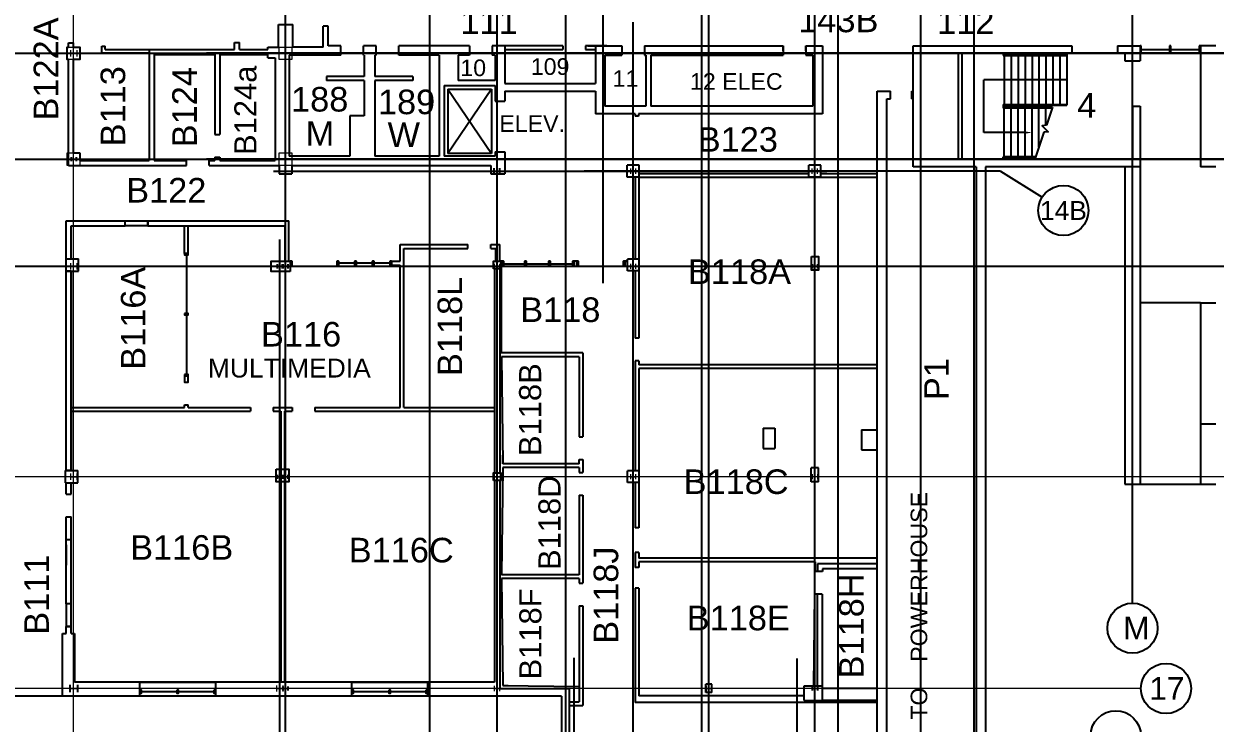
# Model space of a CAD drawing. Extents: x -222 to 8565, y -1562 to 5304.
# Drawn here: x 3230 to 5121, y 870 to 1980 of the extents above; entities that cross this region are included whole.
import ezdxf
from ezdxf.enums import TextEntityAlignment as Align

# ---------------------------------------------------------------- set-up
doc = ezdxf.new("R2010")
doc.units = 0
doc.header["$LTSCALE"] = 15
doc.header["$MEASUREMENT"] = 0
doc.layers.get('0').update_dxf_attribs({"linetype": 'CONTINUOUS'})
doc.layers.add('grid', color=251, linetype='CONTINUOUS')
doc.layers.add('room number', color=7, linetype='CONTINUOUS')
doc.layers.add('STAIR', color=251, linetype='CONTINUOUS', lineweight=25)
doc.layers.add('WALLS', color=7, linetype='CONTINUOUS', lineweight=25)
doc.styles.get("Standard").update_dxf_attribs({"font": 'arial.ttf'})
doc.styles.add('style2', font='arial.ttf')

# ---------------------------------------------------------------- blocks, each defined once
blk = doc.blocks.new('AD081')
blk.add_lwpolyline([(-0.5, 0), (-0.25, 0.5), (0.25, -0.5), (0.5, 0)])
blk = doc.blocks.new('AZMND')
for p, q in [((0, 0.5), (0, -0.5)), ((1, 0.5), (0, 0.5)), ((1, -0.5), (1, 0.5)), ((0, -0.5), (1, -0.5))]:
    blk.add_line(p, q)
blk = doc.blocks.new('9in COLUMN')
at = {"layer": 'grid'}
for points in [[(-4.5, 4.5), (-4.5, -4.5)], [(4.5, 0), (-4.5, 0)], [(4.5, 4.5), (4.5, -4.5)]]:
    blk.add_lwpolyline(points, dxfattribs=at)
blk = doc.blocks.new('10X10WF COLUMN')
at = {"layer": 'grid', "lineweight": 0}
for p, q in [((-5, 5), (5, 5)), ((0, -5), (0, 5)), ((-5, -5), (5, -5))]:
    blk.add_line(p, q, dxfattribs=at)
blk = doc.blocks.new('12X12WF COLUMN')
at = {"layer": 'grid'}
for p, q in [((-6, 6), (6, 6)), ((-6, -6), (6, -6))]:
    blk.add_line(p, q, dxfattribs=at)
at = {"layer": 'grid', "lineweight": 0}
blk.add_line((0, -6), (0, 6), dxfattribs=at)
blk = doc.blocks.new('8X8WF COLUMN')
at = {"layer": 'grid', "lineweight": 0}
for p, q in [((4, 4), (-4, 4)), ((0, -4), (0, 4)), ((4, -4), (-4, -4))]:
    blk.add_line(p, q, dxfattribs=at)
blk = doc.blocks.new('8X6.5 WF COLUMN')
at = {"layer": 'grid'}
for p, q in [((-3.25, 4), (3.25, 4)), ((-3.25, -4), (3.25, -4))]:
    blk.add_line(p, q, dxfattribs=at)
at = {"layer": 'grid', "lineweight": 0}
blk.add_line((0, -4), (0, 4), dxfattribs=at)

msp = doc.modelspace()

# ---------------------------------------------------------------- linework, layer by layer
at = {"layer": 'grid'}
for p, q in [((3645.4, 704), (3645.4, 5126.4)), ((3874.4, -1064.4), (3874.4, 5126.4)), ((3981.4, 258.5), (3981.4, 5126.4)), ((4090.4, -1064.4), (4090.4, 5126.4)), ((4306.4, -1064.4), (4306.4, 5126.4)), ((4317.4, 266.4), (4317.4, 5126.4)), ((4317.4, 266.4), (4317.4, 5126.4)), ((4522.4, -1064.4), (4522.4, 5126.4)), ((4653.4, -1064.4), (4653.4, 5126.4)), ((4738.4, -1064.4), (4738.4, 5126.4)), ((4989.4, 1060.2), (4989.4, 5126.4)), ((4149.4, 1567.8), (4149.4, 4957.9)), ((4485.4, 258.5), (4485.4, 4957.9)), ((4485.4, 258.5), (4485.4, 4957.9)), ((4197.4, 262.8), (4197.4, 1981.9)), ((4197.4, 262.8), (4197.4, 1981.9)), ((1386.5, 1932.7), (7512.9, 1932.7)), ((8485.8, 1932.7), (3520.1, 1932.7)), ((1386.5, 1764.7), (7512.9, 1764.7)), ((8485.8, 1764.7), (3520.1, 1764.7)), ((3626.4, 1745.7), (4504.4, 1745.7)), ((4780.1, 1745.7), (4119.7, 1745.7)), ((4780.1, 1745.7), (4846, 1704.3)), ((3636.4, 577), (3636.4, 1637.1)), ((1386.5, 1594.7), (5818.5, 1594.7)), ((4103, 973.4), (4103, 163.9)), ((4457, 972.2), (4457, 163.9))]:
    msp.add_line(p, q, dxfattribs=at)
at = {"layer": 'grid', "lineweight": 0}
for p, q in [((3309.4, 704), (3309.4, 2567.3)), ((4102.3, 1932.7), (1761.3, 1932.7)), ((4102.3, 1764.7), (1761.3, 1764.7)), ((5818.4, 1260.7), (1386.5, 1260.7)), ((5002.8, 924.7), (1761.3, 924.7))]:
    msp.add_line(p, q, dxfattribs=at)
for points in [[(3299.4, 1942.7), (3319.4, 1942.7), (3319.4, 1922.7), (3299.4, 1922.7)], [(3635.4, 1942.7), (3655.4, 1942.7), (3655.4, 1922.7), (3635.4, 1922.7)], [(3299.4, 1774.7), (3319.4, 1774.7), (3319.4, 1754.7), (3299.4, 1754.7)], [(3635.4, 1774.7), (3655.4, 1774.7), (3655.4, 1754.7), (3635.4, 1754.7)]]:
    msp.add_lwpolyline(points, close=True, dxfattribs=at)
at = {"layer": 'grid'}
for centre in [(4879.8, 1683.3), (4989.4, 1020.4), (5042.6, 924.7), (4962.9, 849.7)]:
    msp.add_circle(centre, 39.8, dxfattribs=at)
at = {"layer": 'STAIR'}
for p, q in [((4784.5, 1932.1), (4784.5, 1929.1)), ((4784.5, 1932.1), (4784.5, 1929.1)), ((4784.5, 1929.1), (4885, 1929.1)), ((4784.5, 1929.1), (4885, 1929.1)), ((4786, 1932.1), (4786, 1930.6)), ((4786, 1932.1), (4786, 1930.6)), ((4786, 1930.6), (4883.5, 1930.6)), ((4786, 1930.6), (4883.5, 1930.6)), ((4786, 1929.1), (4786, 1851.7)), ((4786, 1929.1), (4786, 1851.7)), ((4797, 1929.1), (4797, 1851.7)), ((4797, 1929.1), (4797, 1851.7)), ((4808, 1929.1), (4808, 1851.7)), ((4808, 1929.1), (4808, 1851.7)), ((4819, 1929.1), (4819, 1851.7)), ((4819, 1929.1), (4819, 1851.7)), ((4830, 1929.1), (4830, 1851.7)), ((4830, 1929.1), (4830, 1851.7)), ((4841, 1929.1), (4841, 1851.7)), ((4852, 1929.1), (4852, 1851.7)), ((4863, 1929.1), (4863, 1851.7)), ((4874, 1929.1), (4874, 1851.7)), ((4883.5, 1932.1), (4883.5, 1930.6)), ((4885, 1932.1), (4885, 1929.1)), ((4885, 1929.1), (4885, 1850.2)), ((4884.4, 1890.4), (4753.4, 1890.4)), ((4753.4, 1807), (4753.4, 1890.4)), ((4884.4, 1890.4), (4753.4, 1890.4)), ((4753.4, 1807), (4753.4, 1890.4)), ((4784.5, 1851.7), (4885, 1851.7)), ((4784.5, 1851.7), (4784.5, 1845.7)), ((4784.5, 1851.7), (4885, 1851.7)), ((4784.5, 1851.7), (4784.5, 1845.7)), ((4862.1, 1845.7), (4784.5, 1845.7)), ((4862.1, 1845.7), (4784.5, 1845.7)), ((4786, 1850.2), (4885, 1850.2)), ((4786, 1850.2), (4786, 1848.7)), ((4786, 1850.2), (4885, 1850.2)), ((4786, 1850.2), (4786, 1848.7)), ((4786, 1847.2), (4786, 1848.7)), ((4786, 1847.2), (4786, 1848.7)), ((4862.7, 1847.2), (4786, 1847.2)), ((4862.7, 1847.2), (4786, 1847.2)), ((4786, 1768.3), (4786, 1845.7)), ((4786, 1768.3), (4786, 1845.7)), ((4797, 1768.3), (4797, 1845.7)), ((4797, 1768.3), (4797, 1845.7)), ((4808, 1768.3), (4808, 1845.7)), ((4808, 1768.3), (4808, 1845.7)), ((4819, 1768.3), (4819, 1845.7)), ((4819, 1768.3), (4819, 1845.7)), ((4830, 1768.3), (4830, 1845.7)), ((4830, 1768.3), (4830, 1845.7)), ((4841, 1784.3), (4841, 1845.7)), ((4852, 1818.7), (4852, 1845.7)), ((4862.7, 1847.2), (4852.9, 1818.7)), ((4818, 1807), (4753.4, 1807)), ((4818, 1807), (4753.4, 1807)), ((4849, 1807.4), (4834.3, 1764.7)), ((4849, 1807.4), (4834.3, 1764.7)), ((4784.5, 1765.3), (4784.5, 1768.3)), ((4835.6, 1768.3), (4784.5, 1768.3)), ((4835.6, 1768.3), (4784.5, 1768.3)), ((4784.5, 1765.3), (4784.5, 1768.3)), ((4786, 1765.3), (4786, 1766.8)), ((4835.1, 1766.8), (4786, 1766.8)), ((4835.1, 1766.8), (4786, 1766.8)), ((4786, 1765.3), (4786, 1766.8)), ((4977.4, 1752.7), (4977.4, 1248.7)), ((5001.4, 1752.7), (5001.4, 1248.7)), ((5097.4, 1536.7), (5001.4, 1536.7)), ((5097.4, 1344.7), (5097.4, 1248.7)), ((4977.4, 1248.7), (5121.4, 1248.7))]:
    msp.add_line(p, q, dxfattribs=at)
msp.add_solid([(4818, 1805), (4818, 1809), (4830, 1807)], dxfattribs=at)
msp.add_solid([(4818, 1805), (4818, 1809), (4830, 1807)], dxfattribs=at)
at = {"layer": 'WALLS'}
for p, q in [((3634.4, 1942.7), (3634.4, 1978.7)), ((3634.4, 1978.7), (3657.4, 1978.7)), ((3657.4, 1942.7), (3657.4, 1978.7)), ((3713.4, 1975.7), (3705.4, 1975.7)), ((3705.4, 1942.7), (3705.4, 1975.7)), ((3713.4, 1944.7), (3713.4, 1975.7)), ((3301.4, 1942.7), (3301.4, 1949.4)), ((3301.4, 1949.4), (3309.4, 1949.4)), ((3309.4, 1942.7), (3309.4, 1949.4)), ((3564.4, 1938.7), (3564.4, 1949.7)), ((3564.4, 1949.7), (3572.4, 1949.7)), ((3572.4, 1938.7), (3572.4, 1949.7)), ((3354.4, 1933.7), (3354.4, 1944.3)), ((3354.4, 1944.3), (3359.4, 1944.3)), ((3354.4, 1933.7), (3429.4, 1933.7)), ((3359.4, 1938.7), (3359.4, 1944.3)), ((3359.4, 1938.7), (3429.4, 1938.7)), ((3429.4, 1938.7), (3429.4, 1762.7)), ((3429.4, 1938.7), (3564.4, 1938.7)), ((3437.4, 1930.7), (3437.4, 1762.7)), ((3437.4, 1930.7), (3533.4, 1930.7)), ((3533.4, 1930.7), (3533.4, 1803.8)), ((3541.4, 1930.7), (3541.4, 1803.8)), ((3541.4, 1930.7), (3617.4, 1930.7)), ((3572.4, 1938.7), (3617.4, 1938.7)), ((3617.4, 1942.7), (3634.4, 1942.7)), ((3617.4, 1938.7), (3617.4, 1942.7)), ((3617.4, 1925.7), (3617.4, 1930.7)), ((3733.4, 1929.7), (3651.4, 1929.7)), ((3651.4, 1929.7), (3651.4, 1769.7)), ((3705.4, 1942.7), (3657.4, 1942.7)), ((3733.4, 1944.7), (3713.4, 1944.7)), ((3733.4, 1929.7), (3733.4, 1944.7)), ((3769.4, 1929.7), (3769.4, 1944.7)), ((3789.4, 1944.7), (3769.4, 1944.7)), ((3770.4, 1929.7), (3769.4, 1929.7)), ((3770.4, 1929.7), (3770.4, 1895.7)), ((3789.4, 1929.7), (3787.4, 1929.7)), ((3787.4, 1929.7), (3787.4, 1895.7)), ((3789.4, 1929.7), (3789.4, 1944.7)), ((3937.4, 1944.7), (3825.4, 1944.7)), ((3825.4, 1929.7), (3825.4, 1944.7)), ((3889.4, 1929.7), (3825.4, 1929.7)), ((3889.4, 1929.7), (3889.4, 1769.7)), ((3919.4, 1929.7), (3919.4, 1889.7)), ((3937.4, 1929.7), (3919.4, 1929.7)), ((3937.4, 1944.7), (3937.4, 1929.7)), ((3993.4, 1944.7), (3973.4, 1944.7)), ((3973.4, 1944.7), (3973.4, 1929.7)), ((3978.4, 1929.7), (3973.4, 1929.7)), ((3978.4, 1929.7), (3978.4, 1889.7)), ((3993.4, 1944.7), (3981.4, 1944.7)), ((3993.4, 1944.7), (3993.4, 1884.7)), ((4085.7, 1944.7), (3993.4, 1944.7)), ((3993.4, 1938.7), (4085.7, 1938.7)), ((4085.7, 1944.7), (4085.7, 1938.7)), ((4155.4, 1944.7), (4121.7, 1944.7)), ((4121.7, 1944.7), (4121.7, 1938.7)), ((4121.7, 1938.7), (4137.4, 1938.7)), ((4125.4, 1944.7), (4167.4, 1944.7)), ((4137.4, 1944.7), (4137.4, 1884.7)), ((4137.4, 1944.7), (4179.4, 1944.7)), ((4152.4, 1929.7), (4152.4, 1848.7)), ((4152.4, 1929.7), (4179.4, 1929.7)), ((4179.4, 1944.7), (4179.4, 1929.7)), ((4215.4, 1944.7), (4215.4, 1929.7)), ((4215.4, 1944.7), (4435.4, 1944.7)), ((4215.4, 1929.7), (4217.4, 1929.7)), ((4217.4, 1929.7), (4217.4, 1848.7)), ((4225.4, 1929.7), (4225.4, 1848.7)), ((4225.4, 1929.7), (4435.4, 1929.7)), ((4435.4, 1936.7), (4435.4, 1944.7)), ((4435.4, 1944.7), (4435.4, 1929.7)), ((4471.4, 1944.7), (4497.4, 1944.7)), ((4471.4, 1936.7), (4471.4, 1944.7)), ((4471.4, 1944.7), (4471.4, 1929.7)), ((4471.4, 1929.7), (4482.4, 1929.7)), ((4482.4, 1929.7), (4482.4, 1848.7)), ((4497.4, 1944.7), (4497.4, 1836.7)), ((4641.4, 1944.7), (4893.4, 1944.7)), ((4641.4, 1944.7), (4737.4, 1944.7)), ((4641.4, 1884.7), (4641.4, 1944.7)), ((4641.4, 1884.7), (4641.4, 1944.7)), ((4641.4, 1944.7), (4893.4, 1944.7)), ((4641.4, 1872.7), (4641.4, 1944.7)), ((4641.4, 1884.7), (4641.4, 1944.7)), ((4641.4, 1944.7), (4737.4, 1944.7)), ((4653.4, 1764.7), (4653.4, 1932.7)), ((4653.4, 1764.7), (4653.4, 1932.7)), ((4653.4, 1932.7), (4713.4, 1932.7)), ((4653.4, 1932.7), (4713.4, 1932.7)), ((4653.4, 1764.7), (4653.4, 1932.7)), ((4653.4, 1764.7), (4653.4, 1932.7)), ((4653.4, 1932.7), (4713.4, 1932.7)), ((4653.4, 1932.7), (4713.4, 1932.7)), ((4713.4, 1764.7), (4713.4, 1932.7)), ((4713.4, 1764.7), (4713.4, 1932.7)), ((4713.4, 1764.7), (4713.4, 1932.7)), ((4713.4, 1764.7), (4713.4, 1932.7)), ((4719.4, 1932.7), (4893.4, 1932.7)), ((4719.4, 1764.7), (4719.4, 1932.7)), ((4719.4, 1764.7), (4719.4, 1932.7)), ((4719.4, 1932.7), (4737.4, 1932.7)), ((4719.4, 1932.7), (4893.4, 1932.7)), ((4719.4, 1764.7), (4719.4, 1932.7)), ((4719.4, 1764.7), (4719.4, 1932.7)), ((4719.4, 1932.7), (4737.4, 1932.7)), ((4893.4, 1944.7), (4893.4, 1932.7)), ((4965.4, 1944.7), (5001.4, 1944.7)), ((4965.4, 1944.7), (4965.4, 1932.7)), ((4965.4, 1932.7), (4977.4, 1932.7)), ((4977.4, 1932.7), (4977.4, 1920.7)), ((5001.4, 1944.7), (5001.4, 1920.7)), ((5003.4, 1938.7), (5048.4, 1938.7)), ((5050.4, 1938.7), (5095.4, 1938.7)), ((5097.4, 1944.7), (5097.4, 1752.7)), ((5121.4, 1944.7), (5097.4, 1944.7)), ((3301.4, 1754.7), (3301.4, 1922.7)), ((3309.4, 1774.7), (3309.4, 1922.7)), ((3617.4, 1925.7), (3629.4, 1925.7)), ((3629.4, 1925.7), (3629.4, 1762.7)), ((4977.4, 1920.7), (4989.4, 1920.7)), ((4989.4, 1920.7), (5001.4, 1920.7)), ((4989.4, 1920.7), (4989.4, 1920.7)), ((3710.4, 1895.7), (3710.4, 1889.7)), ((3770.4, 1895.7), (3710.4, 1895.7)), ((3847.4, 1895.7), (3787.4, 1895.7)), ((3847.4, 1895.7), (3847.4, 1889.7)), ((3770.4, 1889.7), (3710.4, 1889.7)), ((3770.4, 1889.7), (3770.4, 1833.7)), ((3847.4, 1889.7), (3787.4, 1889.7)), ((3787.4, 1889.7), (3787.4, 1769.7)), ((3897.4, 1881.7), (3978.4, 1881.7)), ((3897.4, 1881.7), (3897.4, 1769.7)), ((3972.4, 1875.7), (3903.4, 1773.7)), ((3903.4, 1875.7), (3972.4, 1773.7)), ((3903.4, 1875.7), (3972.4, 1875.7)), ((3903.4, 1875.7), (3903.4, 1773.7)), ((3978.4, 1889.7), (3919.4, 1889.7)), ((3972.4, 1875.7), (3972.4, 1773.7)), ((3978.4, 1881.7), (3978.4, 1856.7)), ((3993.4, 1884.7), (4137.4, 1884.7)), ((3993.4, 1872.7), (4137.4, 1872.7)), ((3993.4, 1872.7), (3993.4, 1856.7)), ((4137.4, 1872.7), (4137.4, 1836.7)), ((4584.4, 1872.7), (4605.4, 1872.7)), ((4584.4, -65.3), (4584.4, 1872.7)), ((4605.4, 1860.7), (4605.4, 1872.7)), ((4605.4, 1860.7), (4605.4, 1872.7)), ((4639.4, 1860.7), (4639.4, 1872.7)), ((4639.4, 1872.7), (4641.4, 1872.7)), ((4639.4, 1860.7), (4639.4, 1872.7)), ((4641.4, 1752.7), (4641.4, 1872.7)), ((4641.4, 1752.7), (4641.4, 1872.7)), ((3978.4, 1856.7), (3993.4, 1856.7)), ((4599.4, 1860.7), (4605.4, 1860.7)), ((4599.4, -367.3), (4599.4, 1860.7)), ((4639.4, 1860.7), (4641.4, 1860.7)), ((4641.4, 1752.7), (4641.4, 1860.7)), ((3747.4, 1833.7), (3747.4, 1769.7)), ((3770.4, 1833.7), (3747.4, 1833.7)), ((4200.4, 1836.7), (4137.4, 1836.7)), ((4217.4, 1848.7), (4152.4, 1848.7)), ((4200.4, 1836.7), (4200.4, 1833.1)), ((4497.4, 1836.7), (4205.4, 1836.7)), ((4205.4, 1836.7), (4205.4, 1833.1)), ((4482.4, 1848.7), (4225.4, 1848.7)), ((4455.4, 1848.7), (4227.4, 1848.7)), ((4989.4, 1848.7), (5001.4, 1848.7)), ((4989.4, 1848.7), (4989.4, 1764.7)), ((5001.4, 1848.7), (5001.4, 1752.7)), ((4205.4, 1833.1), (4200.4, 1833.1)), ((3533.4, 1803.8), (3541.4, 1803.8)), ((3309.4, 1774.7), (3319.4, 1774.7)), ((3319.4, 1774.7), (3319.4, 1762.7)), ((3319.4, 1762.7), (3429.4, 1762.7)), ((3437.4, 1762.7), (3488.4, 1762.7)), ((3488.4, 1754.7), (3488.4, 1762.7)), ((3524.4, 1754.7), (3524.4, 1762.7)), ((3524.4, 1762.7), (3533.4, 1762.7)), ((3533.4, 1767.8), (3541.4, 1767.8)), ((3533.4, 1767.8), (3533.4, 1762.7)), ((3541.4, 1767.8), (3541.4, 1762.7)), ((3541.4, 1762.7), (3629.4, 1762.7)), ((3747.4, 1769.7), (3651.4, 1769.7)), ((3889.4, 1769.7), (3787.4, 1769.7)), ((3978.4, 1769.7), (3897.4, 1769.7)), ((3972.4, 1773.7), (3903.4, 1773.7)), ((3978.4, 1776.5), (3978.4, 1769.7)), ((3978.4, 1776.5), (3993.4, 1776.5)), ((3993.4, 1776.5), (3993.4, 1741.7)), ((4713.4, 1764.7), (4653.4, 1764.7)), ((4713.4, 1764.7), (4653.4, 1764.7)), ((4713.4, 1764.7), (4653.4, 1764.7)), ((4713.4, 1764.7), (4653.4, 1764.7)), ((4989.4, 1764.7), (4719.4, 1764.7)), ((4989.4, 1764.7), (4719.4, 1764.7)), ((3301.4, 1754.7), (3488.4, 1754.7)), ((3524.4, 1754.7), (3635.4, 1754.7)), ((3635.4, 1754.7), (3635.4, 1741.7)), ((3635.4, 1741.7), (3655.4, 1741.7)), ((3655.4, 1754.7), (3655.4, 1741.7)), ((3655.4, 1754.7), (3971.4, 1754.7)), ((3971.4, 1754.7), (3971.4, 1741.7)), ((3971.4, 1741.7), (3993.4, 1741.7)), ((4187.9, 1736.2), (4187.9, 1755.2)), ((4206.9, 1755.2), (4187.9, 1755.2)), ((4206.9, 1736.2), (4206.9, 1755.2)), ((4206.9, 1742.2), (4475.9, 1742.2)), ((4475.9, 1736.2), (4475.9, 1755.2)), ((4494.9, 1755.2), (4475.9, 1755.2)), ((4494.9, 1736.2), (4494.9, 1755.2)), ((4494.9, 1742.2), (4584.4, 1742.2)), ((4725.4, 1752.7), (4641.4, 1752.7)), ((4725.4, 1752.7), (4641.4, 1752.7)), ((4725.4, 1752.7), (4641.4, 1752.7)), ((4741.4, 1752.7), (4641.4, 1752.7)), ((4741.4, 1752.7), (4741.4, -367.3)), ((5001.4, 1752.7), (4756.4, 1752.7)), ((4756.4, 1752.7), (4756.4, 1050.9)), ((4756.4, 1752.7), (4756.4, -893.3)), ((5121.4, 1752.7), (5097.4, 1752.7)), ((4206.9, 1736.2), (4187.9, 1736.2)), ((4200.4, 1736.2), (4200.4, 1606)), ((4206.4, 1736.2), (4206.4, 1606)), ((4206.9, 1736.2), (4584.4, 1736.2)), ((4494.9, 1736.2), (4475.9, 1736.2)), ((3297.4, 1647.7), (3297.4, 1666.7)), ((3297.4, 1666.7), (3391.4, 1666.7)), ((3391.4, 1658.7), (3391.4, 1666.7)), ((3427.4, 1666.7), (3651, 1666.7)), ((3427.4, 1658.7), (3427.4, 1666.7)), ((3651, 1602.7), (3651, 1666.7)), ((3297.4, 1584.7), (3297.4, 1647.7)), ((3297.4, 1647.7), (3297.4, 1647.7)), ((3305.4, 1606.5), (3305.4, 1658.7)), ((3305.4, 1658.7), (3391.4, 1658.7)), ((3427.4, 1658.7), (3645, 1658.7)), ((3485.4, 1615), (3485.4, 1658.7)), ((3491.4, 1615), (3491.4, 1658.7)), ((3645, 1602.7), (3645, 1658.7)), ((3297.4, 1641.7), (3297.4, 1641.7)), ((3827.4, 1629.2), (3935.1, 1629.2)), ((3827.4, 1602.7), (3827.4, 1629.2)), ((3935.1, 1623.2), (3935.1, 1629.2)), ((3971.1, 1623.2), (3971.1, 1629.2)), ((3971.1, 1629.2), (3985.4, 1629.2)), ((3985.4, 1602.7), (3985.4, 1629.2)), ((3488.4, 1613), (3488.4, 1519.8)), ((3833.4, 1623.2), (3935.1, 1623.2)), ((3833.4, 1370.7), (3833.4, 1623.2)), ((3971.1, 1623.2), (3979.4, 1623.2)), ((3979.4, 1602.7), (3979.4, 1623.2)), ((3297.4, 1606.5), (3305.4, 1606.5)), ((3305.4, 1606.5), (3316.9, 1606.5)), ((3316.9, 1587), (3316.9, 1606.5)), ((3651, 1602.7), (3655.6, 1602.7)), ((3653, 1596.7), (3655.6, 1596.7)), ((3655.6, 1596.7), (3655.6, 1602.7)), ((3655.6, 1597.7), (3655.6, 1602.7)), ((3727.6, 1596.7), (3727.6, 1602.7)), ((3729.6, 1596.7), (3729.6, 1602.7)), ((3729.6, 1597.7), (3729.6, 1602.7)), ((3755.6, 1599.7), (3729.6, 1599.7)), ((3757.6, 1596.7), (3757.6, 1602.7)), ((3757.6, 1597.7), (3757.6, 1602.7)), ((3783.6, 1599.7), (3757.6, 1599.7)), ((3785.6, 1596.7), (3785.6, 1602.7)), ((3785.6, 1597.7), (3785.6, 1602.7)), ((3811.6, 1599.7), (3785.6, 1599.7)), ((3813.6, 1602.7), (3827.4, 1602.7)), ((3813.6, 1596.7), (3813.6, 1602.7)), ((3813.6, 1597.7), (3813.6, 1602.7)), ((3813.6, 1596.7), (3827.4, 1596.7)), ((3827.4, 1370.7), (3827.4, 1596.7)), ((3977.4, 1590.7), (3977.4, 1307.7)), ((3985.4, 1590.7), (3985.4, 1266.7)), ((3989.3, 1602.7), (3987.4, 1602.7)), ((3988.4, 1457.2), (3988.4, 1594.7)), ((3989.3, 1594.7), (3988.4, 1594.7)), ((3989.3, 1602.7), (3989.3, 1594.7)), ((3991.3, 1602.7), (3991.3, 1594.7)), ((3991.3, 1596.7), (3991.3, 1602.7)), ((3991.3, 1597.7), (3991.3, 1602.7)), ((3991.3, 1598.7), (4025.3, 1598.7)), ((4025.3, 1602.7), (4025.3, 1594.7)), ((4027.3, 1602.7), (4027.3, 1594.7)), ((4027.3, 1602.7), (4027.3, 1594.7)), ((4027.3, 1596.7), (4027.3, 1602.7)), ((4027.3, 1598.7), (4063.3, 1598.7)), ((4063.3, 1602.7), (4063.3, 1594.7)), ((4065.3, 1602.7), (4065.3, 1594.7)), ((4065.3, 1602.7), (4065.3, 1594.7)), ((4065.3, 1596.7), (4065.3, 1602.7)), ((4065.3, 1598.7), (4101.3, 1598.7)), ((4101.3, 1602.7), (4101.3, 1594.7)), ((4103.3, 1602.7), (4103.3, 1594.7)), ((4103.3, 1602.7), (4103.3, 1594.7)), ((4103.3, 1596.7), (4103.3, 1602.7)), ((4108, 1602.7), (4108, 1594.7)), ((4110, 1602.7), (4108, 1602.7)), ((4108, 1594.7), (4110, 1594.7)), ((4110, 1602.7), (4110, 1594.7)), ((4110, 1602.7), (4110, 1594.7)), ((4110, 1596.7), (4110, 1602.7)), ((4182, 1602.7), (4182, 1594.7)), ((4182, 1602.7), (4188.2, 1602.7)), ((4182, 1594.7), (4188.2, 1594.7)), ((4184, 1602.7), (4184, 1594.7)), ((4184, 1602.7), (4184, 1594.7)), ((4184, 1596.7), (4184, 1602.7)), ((4188.2, 1587.5), (4188.2, 1606)), ((4206.7, 1606), (4188.2, 1606)), ((4206.7, 1587.5), (4206.7, 1606)), ((3305.4, 1587), (3297.4, 1587)), ((3305.4, 1368.7), (3305.4, 1587)), ((3305.4, 1587), (3316.9, 1587)), ((4206.7, 1587.5), (4188.2, 1587.5)), ((4200.4, 1587.5), (4200.4, 1480.5)), ((4206.4, 1587.5), (4206.4, 1480.5)), ((5097.4, 1536.7), (5097.4, 1344.7)), ((5097.4, 1536.7), (5121.4, 1536.7)), ((3488.4, 1517.8), (3488.4, 1423)), ((4206.4, 1480.5), (4200.4, 1480.5)), ((4117.4, 1457.2), (3985.4, 1457.2)), ((4117.4, 1457.2), (4117.4, 1324.2)), ((4111.4, 1451.2), (3988.4, 1451.2)), ((3988.4, 1451.2), (3988.4, 1439.9)), ((3988.4, 1451.2), (3990.4, 1281.2)), ((4111.4, 1451.2), (4111.4, 1324.2)), ((4206.4, 1444.5), (4200.4, 1444.5)), ((4200.4, 1444.5), (4200.4, 1443.7)), ((4200.4, 1443.7), (4200.4, 1270)), ((4206.4, 1444.5), (4206.4, 1438.5)), ((4584.4, 1438.5), (4206.4, 1438.5)), ((3485.4, 1423), (3491.4, 1423)), ((4584.4, 1432.5), (4206.4, 1432.5)), ((4206.4, 1432.5), (4206.4, 1270)), ((3485.4, 1411), (3491.4, 1411)), ((3297.4, 1270.5), (3297.4, 1368.7)), ((3305.4, 1370.7), (3485.4, 1370.7)), ((3305.4, 1270.5), (3305.4, 1368.7)), ((3305.4, 1364.7), (3590, 1364.7)), ((3485.4, 1370.7), (3485.4, 1375)), ((3485.4, 1375), (3491.4, 1375)), ((3491.4, 1370.7), (3491.4, 1375)), ((3491.4, 1370.7), (3590, 1370.7)), ((3590, 1370.7), (3590, 1364.7)), ((3626, 1370.7), (3656, 1370.7)), ((3626, 1370.7), (3626, 1364.7)), ((3626, 1364.7), (3638, 1364.7)), ((3638, 1364.7), (3638, 934.7)), ((3644, 1364.7), (3656, 1364.7)), ((3644, 1364.7), (3644, 934.7)), ((3656, 1370.7), (3656, 1364.7)), ((3692, 1370.7), (3827.4, 1370.7)), ((3692, 1370.7), (3692, 1364.7)), ((3692, 1364.7), (3977.4, 1364.7)), ((3833.4, 1370.7), (3977.4, 1370.7)), ((5097.4, 1344.7), (5121.4, 1344.7)), ((4111.4, 1324.2), (4117.4, 1324.2)), ((4403.7, 1337.8), (4422.2, 1337.8)), ((4403.7, 1337.8), (4403.7, 1305.8)), ((4422.2, 1337.8), (4422.2, 1305.8)), ((4559.4, 1335.3), (4584.4, 1335.3)), ((4559.4, 1335.3), (4559.4, 1303.5)), ((3977.4, 1307.7), (3977.4, 1266.7)), ((4403.7, 1305.8), (4422.2, 1305.8)), ((3990.4, 1281.2), (3990.4, 1295.1)), ((4111.4, 1288.2), (4117.4, 1288.2)), ((4111.4, 1281.2), (4111.4, 1288.2)), ((4117.4, 1288.2), (4117.4, 1267.7)), ((4559.4, 1303.5), (4584.4, 1303.5)), ((3297.4, 1270.5), (3295.9, 1270.5)), ((3295.9, 1270.5), (3295.9, 1251)), ((3297.4, 1270.5), (3315.9, 1270.5)), ((3315.9, 1251), (3315.9, 1270.5)), ((3990.3, 1275.2), (3988.4, 1105.2)), ((4111.4, 1281.2), (3990.4, 1281.2)), ((4111.4, 1275.2), (3990.4, 1275.2)), ((3990.4, 1275.2), (3990.4, 1266.7)), ((4111.4, 1275.2), (4111.4, 1267.7)), ((4111.4, 1267.7), (4117.4, 1267.7)), ((4188.2, 1251.5), (4188.2, 1270)), ((4206.7, 1270), (4188.2, 1270)), ((4206.7, 1251.5), (4206.7, 1270)), ((4479.4, 1252.7), (4479.4, 1274.7)), ((4491.4, 1274.7), (4479.4, 1274.7)), ((4491.4, 1252.7), (4491.4, 1274.7)), ((3295.9, 1251), (3315.9, 1251)), ((3297.4, 1233), (3297.4, 1251)), ((3305.4, 1233), (3305.4, 1251)), ((3977.4, 1254.7), (3977.4, 934.7)), ((3985.4, 1254.7), (3985.4, 924.7)), ((4206.7, 1251.5), (4188.2, 1251.5)), ((4200.4, 1251.5), (4200.4, 1179.7)), ((4206.4, 1251.5), (4206.4, 1179.7)), ((4491.4, 1252.7), (4479.4, 1252.7)), ((3297.4, 1233), (3305.4, 1233)), ((4111.4, 1231.7), (4117.4, 1231.7)), ((4111.4, 1231.7), (4111.4, 1105.2)), ((4117.4, 1231.7), (4117.4, 1091.7)), ((3297.4, 1120.4), (3297.4, 1197)), ((3297.4, 1197), (3305.4, 1197)), ((3305.4, 1073.2), (3305.4, 1197)), ((4206.4, 1179.7), (4200.4, 1179.7)), ((3297.4, 1161), (3305.4, 1161)), ((3297.4, 1152.7), (3297.4, 1120.4)), ((3297.4, 1059.2), (3297.4, 1152.7)), ((4206.4, 1140.5), (4200.4, 1140.5)), ((4200.4, 1140.5), (4200.4, 1116.5)), ((4206.4, 1140.5), (4206.4, 1131.5)), ((4206.4, 1116.5), (4200.4, 1116.5)), ((4584.4, 1131.5), (4206.4, 1131.5)), ((4486.6, 1125.5), (4206.4, 1125.5)), ((4206.4, 1125.5), (4206.4, 1116.5)), ((4486.3, 1110.6), (4486.6, 1125.5)), ((4489.4, 1122.7), (4489.4, 1110.6)), ((4584.4, 1122.7), (4489.4, 1122.7)), ((3988.4, 1105.2), (3988.4, 1110.5)), ((4111.4, 1105.2), (3988.4, 1105.2)), ((4111.4, 1099.2), (3988.4, 1099.2)), ((3988.4, 1099.2), (3988.4, 1089.7)), ((3988.4, 1099.2), (3990.4, 929.7)), ((4111.4, 1099.2), (4111.4, 1091.7)), ((4489.4, 1110.6), (4486.3, 1110.6)), ((4497.4, 1110.6), (4489.4, 1110.6)), ((4497.4, 1114.7), (4497.4, 1110.6)), ((4584.4, 1114.7), (4497.4, 1114.7)), ((4111.4, 1091.7), (4117.4, 1091.7)), ((4200.4, 1083.7), (4200.4, 902.5)), ((4206.4, 1083.7), (4200.4, 1083.7)), ((4206.4, 1083.7), (4206.4, 913.3)), ((3305.4, 1059.2), (3297.4, 1059.2)), ((3305.4, 1059.2), (3305.4, 1073.2)), ((4484, 928.7), (4485.5, 1074.6)), ((4489, 1074.6), (4485.5, 1074.6)), ((4489, 1074.6), (4489, 928.7)), ((4497, 1074.6), (4489, 1074.6)), ((4497, 1074.6), (4497, 905.7)), ((4111.4, 1055.7), (4117.4, 1055.7)), ((4111.4, 1055.7), (4111.4, 903.7)), ((4117.4, 1055.7), (4117.4, 897.7)), ((3297.4, 1012.2), (3297.4, 1023.2)), ((3305.4, 1023.2), (3297.4, 1023.2)), ((3305.4, 1012.2), (3305.4, 1023.2)), ((3291.9, 912.7), (3291.9, 1012.2)), ((3291.9, 1012.2), (3297.4, 1012.2)), ((3305.4, 1012.2), (3310.9, 1012.2)), ((3310.9, 1012.2), (3310.9, 934.7)), ((3977.4, 934.7), (3310.9, 934.7)), ((3990.4, 929.7), (3998.7, 929.7)), ((3990.4, 929.7), (4111.4, 927.7)), ((4312.7, 918.1), (4312.7, 931.3)), ((4322.2, 931.3), (4312.7, 931.3)), ((4322.2, 918.1), (4322.2, 931.3)), ((4468.5, 905.7), (4468.5, 928.7)), ((4468.5, 928.7), (4497, 928.7)), ((3297.4, 912.7), (2979.4, 912.7)), ((4059.4, 912.7), (3297.4, 912.7)), ((4059.4, 912.7), (3297.4, 912.7)), ((3416.5, 922.7), (3416.5, 916.7)), ((3416.5, 919.7), (3473.5, 919.7)), ((3473.5, 922.7), (3473.5, 916.7)), ((3475.5, 922.7), (3475.5, 916.7)), ((3475.5, 919.7), (3532.5, 919.7)), ((3532.5, 922.7), (3532.5, 916.7)), ((3752.8, 922.7), (3752.8, 916.7)), ((3752.8, 919.7), (3809.8, 919.7)), ((3809.8, 922.7), (3809.8, 916.7)), ((3811.8, 922.7), (3811.8, 916.7)), ((3811.8, 919.7), (3868.8, 919.7)), ((4059.4, 912.7), (3848.1, 912.7)), ((3868.8, 922.7), (3868.8, 916.7)), ((4083.5, 912.7), (3873.4, 912.7)), ((3985.4, 924.7), (4095.5, 924.7)), ((4083.5, 912.7), (4083.5, 708.7)), ((4095.5, 924.7), (4095.5, 847.7)), ((4468.5, 913.3), (4206.4, 913.3)), ((4322.2, 918.1), (4312.7, 918.1)), ((4584.4, 924.7), (4497, 924.7)), ((4095.5, 903.7), (4111.4, 903.7)), ((4095.5, 897.7), (4117.4, 897.7)), ((4095.5, 897.7), (4099.5, 897.7)), ((4584.4, 902.5), (4200.4, 902.5)), ((4468.5, 905.7), (4497, 905.7)), ((4584.4, 905.7), (4497, 905.7))]:
    msp.add_line(p, q, dxfattribs=at)
for points in [[(3301.4, 1922.7), (3299.4, 1922.7), (3299.4, 1942.7), (3301.4, 1942.7)], [(3309.4, 1942.7), (3319.4, 1942.7), (3319.4, 1922.7), (3309.4, 1922.7)], [(4480, 1610.5), (4491.5, 1610.5), (4491.5, 1588.5), (4480, 1588.5), (4480, 1610.5)], [(3653, 1602.7), (3653, 1596.7), (3653.6, 1596.7), (3653.6, 1602.7), (3653, 1602.7)], [(3653.6, 1602.7), (3653.6, 1596.7), (3655.6, 1596.7), (3655.6, 1602.7), (3653.6, 1602.7)], [(3727.6, 1602.7), (3727.6, 1596.7), (3729.6, 1596.7), (3729.6, 1602.7), (3727.6, 1602.7)], [(3755.6, 1602.7), (3755.6, 1596.7), (3757.6, 1596.7), (3757.6, 1602.7), (3755.6, 1602.7)], [(3783.6, 1602.7), (3783.6, 1596.7), (3785.6, 1596.7), (3785.6, 1602.7), (3783.6, 1602.7)], [(3811.6, 1602.7), (3811.6, 1596.7), (3813.6, 1596.7), (3813.6, 1602.7), (3811.6, 1602.7)], [(3989.3, 1602.7), (3989.3, 1594.7), (3991.3, 1594.7), (3991.3, 1602.7), (3989.3, 1602.7)], [(4025.3, 1602.7), (4025.3, 1594.7), (4027.3, 1594.7), (4027.3, 1602.7), (4025.3, 1602.7)], [(4063.3, 1602.7), (4063.3, 1594.7), (4065.3, 1594.7), (4065.3, 1602.7), (4063.3, 1602.7)], [(4101.3, 1602.7), (4101.3, 1594.7), (4103.3, 1594.7), (4103.3, 1602.7), (4101.3, 1602.7)], [(4103.3, 1602.7), (4103.3, 1594.7), (4108, 1594.7), (4108, 1602.7), (4103.3, 1602.7)], [(4108, 1602.7), (4108, 1594.7), (4110, 1594.7), (4110, 1602.7), (4108, 1602.7)], [(4182, 1602.7), (4182, 1594.7), (4184, 1594.7), (4184, 1602.7), (4182, 1602.7)], [(4184, 1602.7), (4184, 1594.7), (4188.2, 1594.7), (4188.2, 1602.7), (4184, 1602.7)]]:
    msp.add_lwpolyline(points, dxfattribs=at)
for points in [[(3391.4, 1666.7), (3427.4, 1666.7), (3427.4, 1658.7), (3391.4, 1658.7)], [(3485.4, 1615), (3485.4, 1613), (3491.4, 1613), (3491.4, 1615)], [(3485.4, 1615), (3485.4, 1613), (3491.4, 1613), (3491.4, 1615)], [(3653, 1586.7), (3623, 1586.7), (3623, 1602.7), (3653, 1602.7)], [(3655.6, 1596.7), (3653.6, 1596.7), (3653.6, 1602.7), (3655.6, 1602.7)], [(3729.6, 1596.7), (3727.6, 1596.7), (3727.6, 1602.7), (3729.6, 1602.7)], [(3757.6, 1596.7), (3755.6, 1596.7), (3755.6, 1602.7), (3757.6, 1602.7)], [(3757.6, 1596.7), (3755.6, 1596.7), (3755.6, 1602.7), (3757.6, 1602.7)], [(3785.6, 1596.7), (3783.6, 1596.7), (3783.6, 1602.7), (3785.6, 1602.7)], [(3785.6, 1596.7), (3783.6, 1596.7), (3783.6, 1602.7), (3785.6, 1602.7)], [(3813.6, 1596.7), (3811.6, 1596.7), (3811.6, 1602.7), (3813.6, 1602.7)], [(3813.6, 1596.7), (3811.6, 1596.7), (3811.6, 1602.7), (3813.6, 1602.7)], [(3813.6, 1596.7), (3811.6, 1596.7), (3811.6, 1602.7), (3813.6, 1602.7)], [(3975.4, 1590.7), (3975.4, 1602.7), (3987.4, 1602.7), (3987.4, 1590.7)], [(3991.3, 1594.7), (3989.3, 1594.7), (3989.3, 1602.7), (3991.3, 1602.7)], [(4027.3, 1594.7), (4025.3, 1594.7), (4025.3, 1602.7), (4027.3, 1602.7)], [(4065.3, 1594.7), (4063.3, 1594.7), (4063.3, 1602.7), (4065.3, 1602.7)], [(4103.3, 1594.7), (4101.3, 1594.7), (4101.3, 1602.7), (4103.3, 1602.7)], [(4110, 1594.7), (4108, 1594.7), (4108, 1602.7), (4110, 1602.7)], [(4184, 1594.7), (4182, 1594.7), (4182, 1602.7), (4184, 1602.7)], [(3297.4, 1587), (3305.4, 1587), (3305.4, 1270.5), (3297.4, 1270.5)], [(3485.4, 1519.8), (3485.4, 1517.8), (3491.4, 1517.8), (3491.4, 1519.8)], [(3485.4, 1423), (3485.4, 1411), (3491.4, 1411), (3491.4, 1423)], [(3485.4, 1423), (3485.4, 1421), (3491.4, 1421), (3491.4, 1423)], [(3631, 1272.7), (3651, 1272.7), (3651, 1252.7), (3631, 1252.7)], [(3975.4, 1254.7), (3975.4, 1266.7), (3987.4, 1266.7), (3987.4, 1254.7)], [(3297.4, 1023.2), (3305.4, 1023.2), (3305.4, 1059.2), (3297.4, 1059.2)], [(3414.5, 934.7), (3534.5, 934.7), (3534.5, 912.7), (3414.5, 912.7)], [(3750.8, 934.7), (3870.8, 934.7), (3870.8, 912.7), (3750.8, 912.7)], [(3414.5, 922.7), (3416.5, 922.7), (3416.5, 916.7), (3414.5, 916.7)], [(3473.5, 922.7), (3475.5, 922.7), (3475.5, 916.7), (3473.5, 916.7)], [(3532.5, 922.7), (3534.5, 922.7), (3534.5, 916.7), (3532.5, 916.7)], [(3750.8, 922.7), (3752.8, 922.7), (3752.8, 916.7), (3750.8, 916.7)], [(3809.8, 922.7), (3811.8, 922.7), (3811.8, 916.7), (3809.8, 916.7)], [(3868.8, 922.7), (3870.8, 922.7), (3870.8, 916.7), (3868.8, 916.7)]]:
    msp.add_lwpolyline(points, close=True, dxfattribs=at)

# ---------------------------------------------------------------- block references
at = {"layer": 'grid', "lineweight": 0}
for name, p, rotation in [('8X6.5 WF COLUMN', (3309.4, 1764.7), 270), ('8X8WF COLUMN', (4197.4, 1745.7), 270), ('8X8WF COLUMN', (4485.4, 1745.7), 270), ('8X6.5 WF COLUMN', (3636.4, 1594.7), 270), ('8X6.5 WF COLUMN', (3645.4, 1594.7), 270), ('8X8WF COLUMN', (3981.4, 1594.7), 270), ('8X8WF COLUMN', (4197.4, 1594.7), 270), ('8X6.5 WF COLUMN', (4485.4, 1594.7), 270), ('8X6.5 WF COLUMN', (3636.4, 1260.7), 270), ('8X6.5 WF COLUMN', (3645.4, 1260.7), 270), ('8X8WF COLUMN', (4197.4, 1260.7), 270), ('8X8WF COLUMN', (4485.4, 1260.7), 90), ('12X12WF COLUMN', (3309.4, 924.7), 270), ('8X6.5 WF COLUMN', (3645.4, 924.7), 270), ('8X8WF COLUMN', (3981.4, 924.7), 270), ('8X8WF COLUMN', (4317.4, 924.7), 270), ('8X6.5 WF COLUMN', (4485.4, 924.7), 270)]:
    msp.add_blockref(name, p, dxfattribs=dict(at, rotation=rotation))
at = {"layer": 'grid', "rotation": 180}
msp.add_blockref('9in COLUMN', (3981.4, 1745.7), dxfattribs=at)
at = {"layer": 'STAIR', "xscale": -12, "yscale": 12, "zscale": 12, "rotation": 71.04702133221531}
msp.add_blockref('AD081', (4850.9, 1813), dxfattribs=at)
at = {"layer": 'WALLS', "lineweight": 0, "rotation": 270}
for p in [(3309.4, 1932.7), (3309.4, 1594.7), (3309.4, 1260.7), (3981.4, 1260.7), (3636.4, 924.7)]:
    msp.add_blockref('10X10WF COLUMN', p, dxfattribs=at)
at = {"layer": 'WALLS', "xscale": 2, "yscale": 12}
for p in [(5001.4, 1938.7), (5048.4, 1938.7), (5095.4, 1938.7)]:
    msp.add_blockref('AZMND', p, dxfattribs=at)

# ---------------------------------------------------------------- texts
at = {"layer": 'grid', "style": 'style2'}
msp.add_text('14B', height=30, dxfattribs=at).set_placement((4879.8, 1683.3), align=Align.MIDDLE_CENTER)
for s, p in [('M', (4974.7, 1002.5)), ('17', (5016, 906.8))]:
    msp.add_text(s, height=36, dxfattribs=at).set_placement(p)
at = {"layer": 'room number', "lineweight": 0}
for s, height, p in [('143B', 39, (4522.7, 1985.7)), ('10', 26.31, (3943.4, 1909.7)), ('109', 26.31, (4065.4, 1911.7)), ('11', 26.31, (4184.9, 1892.7)), ('B118A', 39, (4365.9, 1586.1)), ('B118', 39, (4081.6, 1525.8)), ('B116', 39, (3670.3, 1486.9)), ('B118C', 39, (4360.5, 1252.9)), ('B116B', 39, (3480.9, 1148.5)), ('B116C', 39, (3829.2, 1144.3)), ('B118E', 39, (4364, 1036.6))]:
    msp.add_text(s, height=height, dxfattribs=at).set_placement(p, align=Align.MIDDLE_CENTER)
for s, height, p in [('B122A', 39, (3285, 1826.1)), ('B113', 39, (3391.2, 1785.1)), ('B124', 39, (3504.9, 1783.6)), ('B124a', 35.1, (3599.5, 1771.4)), ('TO    POWERHOUSE', 26.312, (4663.8, 875.2)), ('B111', 39, (3270.1, 1010))]:
    msp.add_text(s, height=height, rotation=90, dxfattribs=at).set_placement(p)
for s, height, p in [('111', 39, (3923.1, 1963.4)), ('112', 39, (4679.5, 1963.4)), ('12 ELEC', 26.31, (4287.3, 1874.9)), ('188', 39, (3654.4, 1840.3)), ('189', 39, (3792.2, 1836.1)), ('4', 39, (4901.7, 1830.7)), ('ELEV.', 26.31, (3984.8, 1808)), ('M', 39, (3677.6, 1785.9)), ('W', 39, (3807.6, 1784.2)), ('B123', 39, (4299.7, 1776.5)), ('B122', 39, (3392.8, 1695.9)), ('MULTIMEDIA', 30, (3522.4, 1418.2))]:
    msp.add_text(s, height=height, dxfattribs=at).set_placement(p)
for s, height, p in [('B116A', 39, (3403.9, 1512.3)), ('B118L', 39, (3906.3, 1499.3)), ('B118B', 35.1, (4033.7, 1367.2)), ('P1', 39, (4678.5, 1415.7)), ('B118D', 35.1, (4064.4, 1187.7)), ('B118J', 39, (4154, 1072.9)), ('B118H', 39, (4543.4, 1024)), ('B118F', 35.1, (4034.1, 1011.3))]:
    msp.add_text(s, height=height, rotation=90, dxfattribs=at).set_placement(p, align=Align.MIDDLE_CENTER)

doc.saveas('drawing.dxf')
